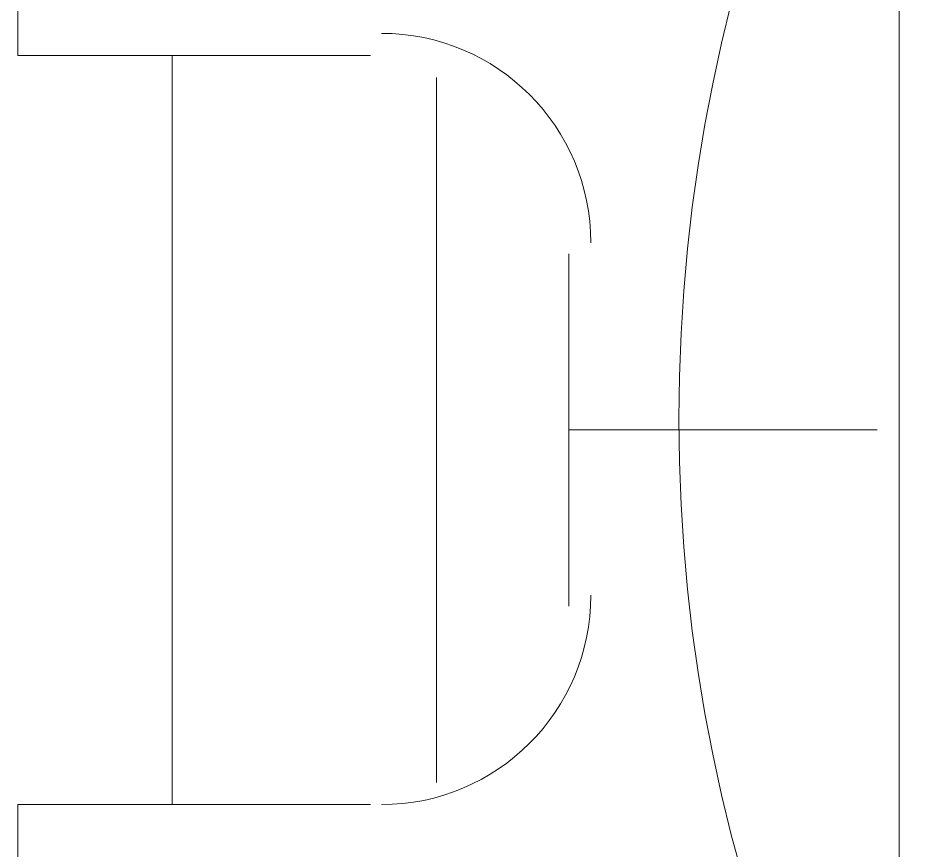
# Model space of a CAD drawing. Header units: millimetres. Extents: x 596 to 768, y 309 to 423.
# Drawn here: x 690.81977 to 690.85568, y 404.21251 to 404.24574 of the extents above; entities that cross this region are included whole.
import ezdxf

# ---------------------------------------------------------------- set-up
doc = ezdxf.new("R2010")
doc.units = ezdxf.units.MM
doc.layers.add('1- 3', color=3, linetype='Continuous')

# ---------------------------------------------------------------- blocks, each defined once
blk = doc.blocks.new('CTOBOM')
at = {"color": 0, "lineweight": 20}
for points in [[(8.975357, -0.479579), (8.772932, -0.479579)], [(8.874145, -0.49278), (8.874145, -0.480459)], [(8.874145, -0.49278), (8.874145, -0.480459)], [(8.901428, -0.4831), (8.901428, -0.514783), (8.889107, -0.514783)], [(8.901428, -0.4831), (8.901428, -0.514783), (8.889107, -0.514783)], [(8.867104, -0.49278), (8.881186, -0.49278)], [(8.867104, -0.49278), (8.881186, -0.49278)], [(8.860063, -0.498061), (8.888227, -0.498061)], [(8.860063, -0.498061), (8.888227, -0.498061)], [(8.859183, -0.514783), (8.859183, -0.500701)], [(8.859183, -0.514783), (8.859183, -0.500701)], [(8.889107, -0.514783), (8.889107, -0.500701)], [(8.889107, -0.514783), (8.889107, -0.500701)], [(8.859183, -0.508623), (8.889107, -0.508623)], [(8.859183, -0.508623), (8.889107, -0.508623)], [(8.846861, -0.514783), (8.859183, -0.514783)], [(8.846861, -0.514783), (8.859183, -0.514783)]]:
    blk.add_lwpolyline(points, dxfattribs=at)
blk.add_open_spline([(8.807256, -0.421932), (8.807256, -0.45863), (8.837007, -0.48838), (8.873705, -0.48838), (8.910403, -0.48838), (8.940153, -0.45863), (8.940153, -0.421932)], degree=3, knots=[0, 0, 0, 0, 1, 1, 1, 2, 2, 2, 2], dxfattribs=at)
for points in [[(8.866664, -0.4919), (8.862046, -0.4919), (8.858303, -0.495644), (8.858303, -0.500261)], [(8.866664, -0.4919), (8.862046, -0.4919), (8.858303, -0.495644), (8.858303, -0.500261)], [(8.889107, -0.500261), (8.889107, -0.495644), (8.885363, -0.4919), (8.880745, -0.4919)], [(8.889107, -0.500261), (8.889107, -0.495644), (8.885363, -0.4919), (8.880745, -0.4919)]]:
    blk.add_open_spline(points, degree=3, dxfattribs=at)

msp = doc.modelspace()

# ---------------------------------------------------------------- block references
at = {"layer": '1- 3', "rotation": 270}
msp.add_blockref('CTOBOM', (691.334551, 413.103426), dxfattribs=at)

doc.saveas('drawing.dxf')
